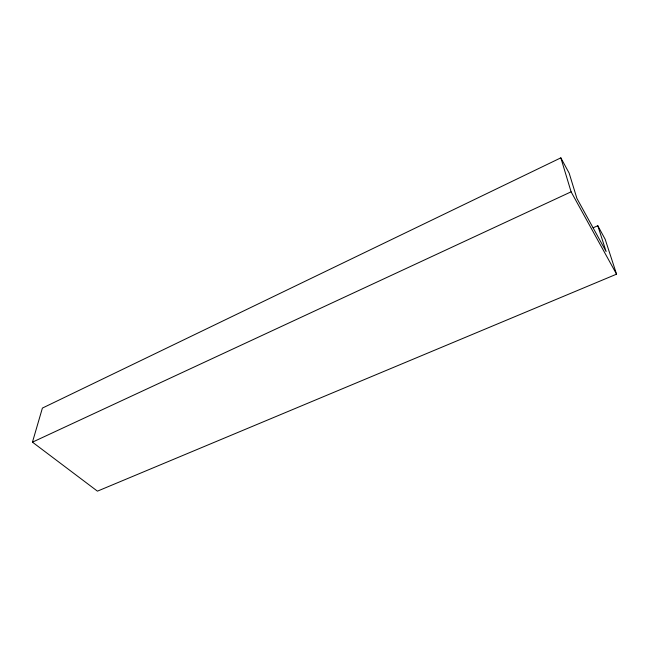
<?xml version="1.0" encoding="UTF-8"?>
<svg xmlns="http://www.w3.org/2000/svg" width="649" height="649" viewBox="0 0 649 649"><rect width="100%" height="100%" fill="white"/><g stroke="black" fill="none" stroke-linecap="round" stroke-linejoin="round"><path stroke-width="0.97" d="M597.794 225.73L605.168 239.262L616.55 274.17L97.431 491.155L32.45 442.156L42.396 408.091L560.833 157.845L569.141 173.105L576.929 198.464L606.117 251.544L597.794 225.73L593.17 227.783M32.45 442.156L571.104 191.82L560.833 157.845M571.104 191.82L616.55 274.17"/></g></svg>
